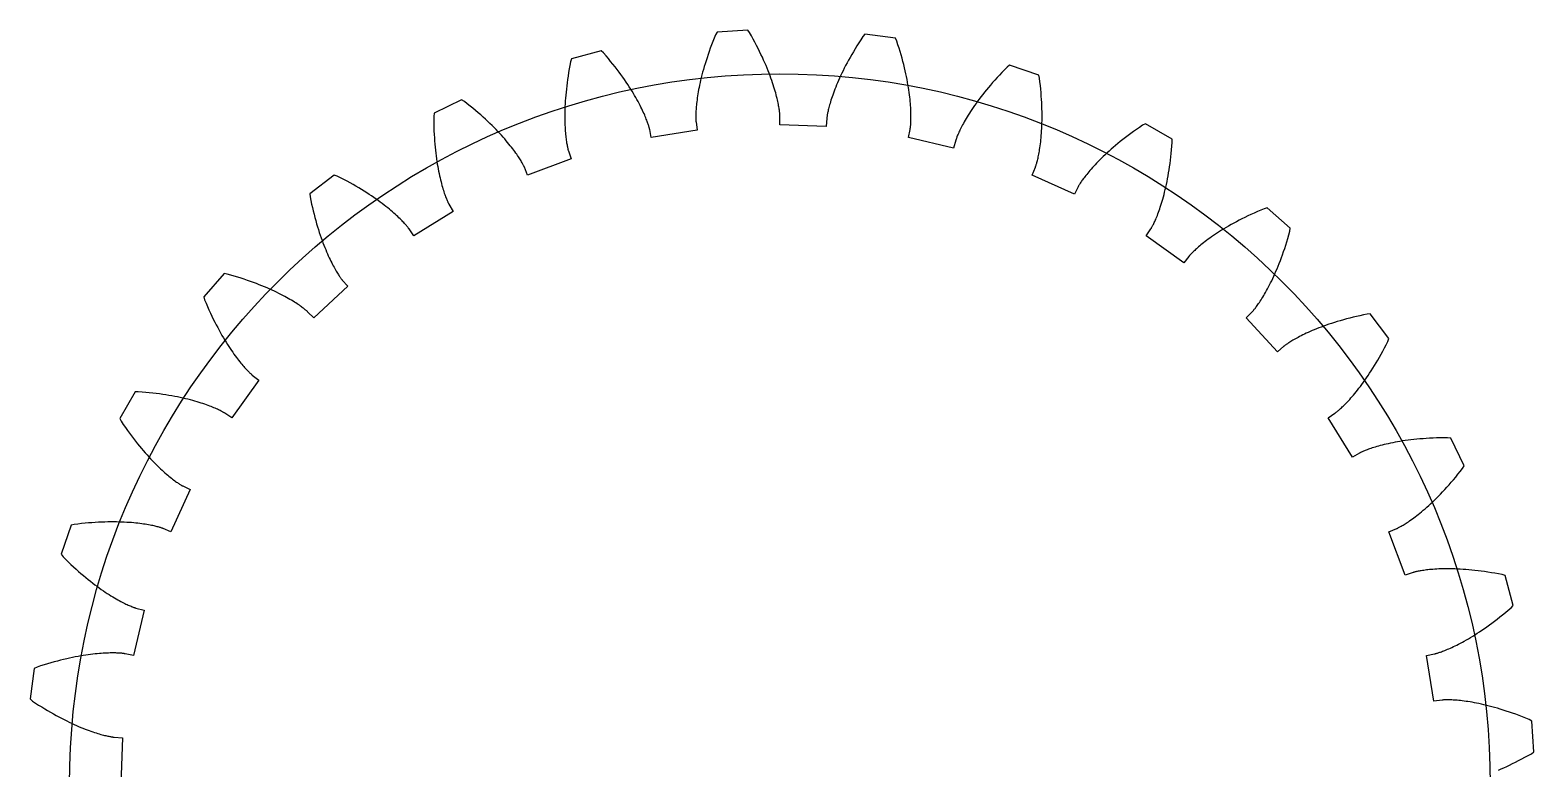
# Model space of a CAD drawing. Extents: x -20 to 20, y 140.3 to 180.3.
# Drawn here: x -19.86 to 19.97, y 160.7 to 180.27 of the extents above; entities that cross this region are included whole.
import ezdxf

# ---------------------------------------------------------------- set-up
doc = ezdxf.new("R2010")
doc.units = 0
doc.layers.get('0').update_dxf_attribs({"linetype": 'CONTINUOUS'})

msp = doc.modelspace()

# ---------------------------------------------------------------- linework, layer by layer
msp.add_lwpolyline([(19.034, 160.671), (19.105, 160.702), (19.179, 160.734), (19.254, 160.768), (19.33, 160.804), (19.408, 160.842), (19.487, 160.881), (19.568, 160.922), (19.65, 160.965), (19.734, 161.01), (19.819, 161.056), (19.905, 161.105), (19.973, 161.155), (19.921, 161.967), (19.848, 162.008), (19.756, 162.046), (19.666, 162.082), (19.578, 162.115), (19.491, 162.148), (19.405, 162.178), (19.322, 162.207), (19.24, 162.235), (19.159, 162.261), (19.081, 162.285), (19.004, 162.308), (18.929, 162.329), (18.856, 162.349), (18.784, 162.368), (18.715, 162.386), (18.647, 162.402), (18.581, 162.417), (18.517, 162.431), (18.455, 162.443), (18.395, 162.455), (18.337, 162.466), (18.281, 162.475), (18.226, 162.484), (18.174, 162.492), (18.124, 162.499), (18.076, 162.505), (18.03, 162.51), (17.985, 162.515), (17.943, 162.519), (17.903, 162.522), (17.865, 162.525), (17.829, 162.527), (17.796, 162.528), (17.764, 162.53), (17.734, 162.53), (17.707, 162.531), (17.681, 162.531), (17.658, 162.531), (17.637, 162.531), (17.617, 162.53), (17.6, 162.53), (17.586, 162.529), (17.573, 162.528), (17.562, 162.527), (17.553, 162.527), (17.547, 162.526), (17.543, 162.526), (17.324, 162.498), (17.127, 163.709), (17.343, 163.752), (17.347, 163.753), (17.354, 163.754), (17.362, 163.757), (17.372, 163.759), (17.385, 163.763), (17.399, 163.767), (17.416, 163.771), (17.434, 163.777), (17.454, 163.783), (17.476, 163.791), (17.5, 163.799), (17.526, 163.808), (17.554, 163.818), (17.584, 163.829), (17.616, 163.842), (17.649, 163.855), (17.684, 163.87), (17.721, 163.886), (17.76, 163.903), (17.8, 163.921), (17.842, 163.941), (17.886, 163.962), (17.932, 163.984), (17.979, 164.008), (18.027, 164.034), (18.078, 164.061), (18.129, 164.089), (18.183, 164.119), (18.237, 164.151), (18.294, 164.184), (18.351, 164.219), (18.41, 164.256), (18.471, 164.295), (18.533, 164.335), (18.596, 164.377), (18.66, 164.422), (18.726, 164.468), (18.793, 164.516), (18.861, 164.566), (18.93, 164.618), (19, 164.672), (19.071, 164.728), (19.143, 164.786), (19.217, 164.846), (19.291, 164.908), (19.366, 164.973), (19.422, 165.035), (19.214, 165.822), (19.134, 165.848), (19.037, 165.867), (18.941, 165.884), (18.848, 165.9), (18.756, 165.915), (18.666, 165.928), (18.579, 165.94), (18.493, 165.951), (18.409, 165.961), (18.327, 165.969), (18.248, 165.977), (18.17, 165.983), (18.094, 165.989), (18.02, 165.993), (17.949, 165.997), (17.879, 165.999), (17.812, 166.001), (17.746, 166.002), (17.683, 166.003), (17.622, 166.002), (17.562, 166.001), (17.505, 166), (17.451, 165.998), (17.398, 165.995), (17.347, 165.992), (17.299, 165.989), (17.252, 165.985), (17.208, 165.981), (17.166, 165.977), (17.126, 165.972), (17.088, 165.967), (17.053, 165.962), (17.019, 165.957), (16.988, 165.952), (16.959, 165.947), (16.932, 165.943), (16.907, 165.938), (16.884, 165.933), (16.863, 165.929), (16.844, 165.924), (16.828, 165.92), (16.813, 165.917), (16.801, 165.914), (16.79, 165.911), (16.782, 165.908), (16.776, 165.906), (16.772, 165.905), (16.563, 165.835), (16.133, 166.985), (16.337, 167.069), (16.341, 167.071), (16.347, 167.074), (16.355, 167.077), (16.364, 167.082), (16.376, 167.088), (16.389, 167.094), (16.404, 167.102), (16.421, 167.111), (16.44, 167.122), (16.46, 167.133), (16.482, 167.146), (16.506, 167.16), (16.531, 167.175), (16.558, 167.192), (16.587, 167.21), (16.617, 167.23), (16.648, 167.251), (16.681, 167.274), (16.716, 167.298), (16.752, 167.324), (16.79, 167.352), (16.828, 167.381), (16.869, 167.412), (16.91, 167.444), (16.953, 167.479), (16.997, 167.515), (17.042, 167.553), (17.089, 167.593), (17.136, 167.635), (17.185, 167.679), (17.235, 167.724), (17.285, 167.772), (17.337, 167.822), (17.39, 167.873), (17.443, 167.927), (17.498, 167.983), (17.553, 168.041), (17.61, 168.101), (17.666, 168.163), (17.724, 168.228), (17.782, 168.294), (17.841, 168.363), (17.901, 168.434), (17.961, 168.508), (18.022, 168.583), (18.083, 168.661), (18.126, 168.733), (17.768, 169.464), (17.684, 169.474), (17.585, 169.474), (17.488, 169.472), (17.394, 169.47), (17.301, 169.466), (17.21, 169.462), (17.122, 169.456), (17.036, 169.45), (16.952, 169.443), (16.87, 169.436), (16.79, 169.428), (16.712, 169.419), (16.637, 169.409), (16.564, 169.399), (16.493, 169.389), (16.424, 169.378), (16.358, 169.366), (16.293, 169.355), (16.231, 169.343), (16.171, 169.331), (16.113, 169.318), (16.058, 169.306), (16.004, 169.293), (15.953, 169.28), (15.904, 169.267), (15.857, 169.254), (15.812, 169.242), (15.77, 169.229), (15.729, 169.216), (15.691, 169.204), (15.655, 169.192), (15.621, 169.18), (15.589, 169.169), (15.559, 169.158), (15.532, 169.147), (15.506, 169.137), (15.482, 169.128), (15.461, 169.119), (15.441, 169.11), (15.424, 169.102), (15.408, 169.095), (15.395, 169.089), (15.383, 169.083), (15.374, 169.079), (15.366, 169.075), (15.36, 169.072), (15.356, 169.07), (15.165, 168.96), (14.52, 170.004), (14.703, 170.126), (14.706, 170.129), (14.712, 170.133), (14.719, 170.138), (14.727, 170.144), (14.737, 170.152), (14.749, 170.161), (14.762, 170.172), (14.777, 170.184), (14.793, 170.198), (14.811, 170.213), (14.83, 170.23), (14.851, 170.248), (14.873, 170.268), (14.896, 170.29), (14.92, 170.313), (14.946, 170.339), (14.973, 170.366), (15.001, 170.394), (15.03, 170.425), (15.06, 170.457), (15.092, 170.492), (15.124, 170.528), (15.157, 170.566), (15.192, 170.606), (15.227, 170.648), (15.263, 170.692), (15.3, 170.739), (15.338, 170.787), (15.376, 170.837), (15.416, 170.889), (15.455, 170.944), (15.496, 171.001), (15.537, 171.059), (15.579, 171.12), (15.621, 171.184), (15.663, 171.249), (15.706, 171.317), (15.75, 171.387), (15.793, 171.459), (15.837, 171.533), (15.882, 171.61), (15.926, 171.689), (15.97, 171.77), (16.015, 171.854), (16.06, 171.94), (16.104, 172.029), (16.133, 172.107), (15.639, 172.754), (15.555, 172.748), (15.458, 172.728), (15.363, 172.708), (15.271, 172.687), (15.181, 172.665), (15.093, 172.643), (15.007, 172.621), (14.924, 172.598), (14.842, 172.575), (14.764, 172.551), (14.687, 172.528), (14.613, 172.504), (14.541, 172.48), (14.471, 172.456), (14.403, 172.432), (14.338, 172.408), (14.275, 172.384), (14.214, 172.359), (14.155, 172.336), (14.099, 172.312), (14.045, 172.288), (13.993, 172.265), (13.943, 172.242), (13.895, 172.22), (13.849, 172.198), (13.806, 172.176), (13.764, 172.155), (13.725, 172.134), (13.688, 172.114), (13.653, 172.094), (13.62, 172.075), (13.589, 172.057), (13.56, 172.04), (13.533, 172.023), (13.507, 172.008), (13.484, 171.993), (13.463, 171.979), (13.444, 171.966), (13.426, 171.953), (13.411, 171.942), (13.397, 171.932), (13.385, 171.924), (13.375, 171.916), (13.366, 171.909), (13.359, 171.904), (13.354, 171.9), (13.351, 171.897), (13.184, 171.752), (12.348, 172.65), (12.504, 172.806), (12.507, 172.809), (12.511, 172.814), (12.517, 172.82), (12.524, 172.828), (12.533, 172.838), (12.542, 172.849), (12.553, 172.862), (12.565, 172.877), (12.579, 172.894), (12.593, 172.912), (12.608, 172.932), (12.625, 172.954), (12.643, 172.978), (12.661, 173.004), (12.68, 173.032), (12.701, 173.062), (12.722, 173.093), (12.744, 173.127), (12.766, 173.163), (12.79, 173.2), (12.814, 173.24), (12.839, 173.282), (12.864, 173.326), (12.89, 173.372), (12.916, 173.42), (12.943, 173.47), (12.97, 173.523), (12.998, 173.578), (13.026, 173.634), (13.054, 173.693), (13.082, 173.755), (13.111, 173.818), (13.14, 173.884), (13.169, 173.952), (13.198, 174.022), (13.227, 174.094), (13.256, 174.169), (13.285, 174.246), (13.313, 174.325), (13.342, 174.407), (13.37, 174.491), (13.398, 174.577), (13.426, 174.666), (13.454, 174.757), (13.481, 174.85), (13.507, 174.945), (13.52, 175.028), (12.909, 175.566), (12.828, 175.543), (12.737, 175.505), (12.648, 175.467), (12.561, 175.428), (12.477, 175.389), (12.395, 175.35), (12.315, 175.312), (12.238, 175.273), (12.163, 175.235), (12.09, 175.196), (12.02, 175.158), (11.951, 175.12), (11.885, 175.083), (11.822, 175.045), (11.76, 175.009), (11.701, 174.972), (11.644, 174.936), (11.589, 174.901), (11.536, 174.866), (11.485, 174.832), (11.436, 174.798), (11.39, 174.765), (11.345, 174.733), (11.303, 174.702), (11.263, 174.671), (11.224, 174.641), (11.188, 174.612), (11.153, 174.584), (11.121, 174.557), (11.09, 174.531), (11.061, 174.506), (11.034, 174.483), (11.009, 174.46), (10.986, 174.438), (10.964, 174.418), (10.945, 174.399), (10.926, 174.381), (10.91, 174.364), (10.895, 174.349), (10.882, 174.335), (10.87, 174.323), (10.86, 174.311), (10.852, 174.302), (10.845, 174.294), (10.839, 174.287), (10.835, 174.282), (10.832, 174.279), (10.697, 174.105), (9.702, 174.822), (9.824, 175.005), (9.826, 175.009), (9.83, 175.014), (9.834, 175.022), (9.84, 175.031), (9.846, 175.042), (9.853, 175.055), (9.862, 175.07), (9.871, 175.087), (9.88, 175.106), (9.891, 175.127), (9.902, 175.149), (9.914, 175.174), (9.927, 175.201), (9.94, 175.23), (9.953, 175.261), (9.967, 175.294), (9.982, 175.329), (9.997, 175.367), (10.012, 175.406), (10.028, 175.448), (10.044, 175.491), (10.06, 175.537), (10.076, 175.585), (10.092, 175.636), (10.109, 175.688), (10.125, 175.742), (10.142, 175.799), (10.158, 175.858), (10.174, 175.919), (10.191, 175.983), (10.207, 176.048), (10.222, 176.116), (10.238, 176.186), (10.253, 176.259), (10.268, 176.333), (10.282, 176.41), (10.296, 176.489), (10.309, 176.57), (10.322, 176.653), (10.334, 176.739), (10.345, 176.827), (10.356, 176.917), (10.366, 177.009), (10.375, 177.103), (10.384, 177.2), (10.391, 177.299), (10.387, 177.383), (9.683, 177.791), (9.608, 177.753), (9.526, 177.698), (9.447, 177.643), (9.369, 177.588), (9.294, 177.533), (9.221, 177.479), (9.151, 177.426), (9.082, 177.373), (9.016, 177.321), (8.952, 177.269), (8.891, 177.218), (8.831, 177.167), (8.774, 177.117), (8.718, 177.068), (8.665, 177.02), (8.614, 176.973), (8.565, 176.927), (8.518, 176.881), (8.473, 176.837), (8.43, 176.793), (8.389, 176.751), (8.349, 176.709), (8.312, 176.669), (8.277, 176.63), (8.243, 176.592), (8.211, 176.555), (8.181, 176.52), (8.153, 176.486), (8.126, 176.453), (8.101, 176.421), (8.078, 176.391), (8.056, 176.363), (8.036, 176.336), (8.017, 176.31), (8, 176.286), (7.984, 176.263), (7.97, 176.242), (7.957, 176.222), (7.945, 176.205), (7.935, 176.188), (7.926, 176.174), (7.919, 176.161), (7.912, 176.15), (7.907, 176.141), (7.903, 176.133), (7.9, 176.127), (7.897, 176.123), (7.799, 175.926), (6.683, 176.435), (6.767, 176.639), (6.768, 176.643), (6.771, 176.649), (6.774, 176.657), (6.777, 176.668), (6.781, 176.68), (6.786, 176.694), (6.791, 176.71), (6.797, 176.728), (6.803, 176.749), (6.809, 176.771), (6.815, 176.796), (6.822, 176.823), (6.829, 176.851), (6.836, 176.882), (6.844, 176.915), (6.851, 176.951), (6.858, 176.988), (6.866, 177.028), (6.873, 177.069), (6.88, 177.113), (6.887, 177.159), (6.894, 177.207), (6.901, 177.257), (6.907, 177.31), (6.913, 177.364), (6.918, 177.421), (6.923, 177.48), (6.928, 177.541), (6.932, 177.604), (6.936, 177.67), (6.939, 177.737), (6.941, 177.807), (6.942, 177.878), (6.943, 177.952), (6.943, 178.028), (6.942, 178.106), (6.94, 178.186), (6.937, 178.269), (6.933, 178.353), (6.929, 178.439), (6.923, 178.528), (6.916, 178.618), (6.908, 178.71), (6.898, 178.805), (6.888, 178.901), (6.876, 179), (6.855, 179.081), (6.085, 179.344), (6.019, 179.293), (5.95, 179.222), (5.882, 179.152), (5.817, 179.084), (5.754, 179.016), (5.693, 178.948), (5.634, 178.882), (5.577, 178.817), (5.523, 178.753), (5.47, 178.689), (5.42, 178.627), (5.371, 178.566), (5.324, 178.506), (5.28, 178.447), (5.237, 178.39), (5.196, 178.333), (5.157, 178.278), (5.12, 178.224), (5.084, 178.172), (5.051, 178.121), (5.019, 178.071), (4.988, 178.023), (4.959, 177.976), (4.932, 177.931), (4.907, 177.887), (4.883, 177.845), (4.86, 177.804), (4.839, 177.765), (4.819, 177.728), (4.801, 177.692), (4.784, 177.658), (4.768, 177.626), (4.753, 177.595), (4.74, 177.566), (4.728, 177.539), (4.717, 177.514), (4.707, 177.49), (4.698, 177.469), (4.69, 177.449), (4.684, 177.431), (4.678, 177.415), (4.673, 177.401), (4.668, 177.389), (4.665, 177.379), (4.662, 177.371), (4.66, 177.364), (4.659, 177.36), (4.601, 177.148), (3.407, 177.429), (3.45, 177.645), (3.45, 177.65), (3.452, 177.656), (3.453, 177.665), (3.454, 177.675), (3.456, 177.688), (3.458, 177.703), (3.46, 177.72), (3.461, 177.739), (3.463, 177.76), (3.465, 177.783), (3.467, 177.809), (3.468, 177.836), (3.469, 177.866), (3.47, 177.898), (3.471, 177.931), (3.471, 177.967), (3.471, 178.005), (3.471, 178.046), (3.47, 178.088), (3.468, 178.132), (3.466, 178.179), (3.464, 178.227), (3.46, 178.278), (3.456, 178.33), (3.451, 178.385), (3.446, 178.442), (3.439, 178.501), (3.432, 178.561), (3.423, 178.624), (3.414, 178.689), (3.404, 178.756), (3.392, 178.824), (3.38, 178.895), (3.366, 178.968), (3.351, 179.042), (3.335, 179.118), (3.318, 179.197), (3.299, 179.277), (3.279, 179.359), (3.257, 179.442), (3.234, 179.528), (3.21, 179.615), (3.184, 179.704), (3.156, 179.795), (3.127, 179.887), (3.096, 179.982), (3.06, 180.057), (2.253, 180.166), (2.199, 180.102), (2.144, 180.019), (2.092, 179.938), (2.041, 179.857), (1.992, 179.778), (1.946, 179.701), (1.901, 179.624), (1.858, 179.549), (1.817, 179.475), (1.778, 179.403), (1.74, 179.332), (1.705, 179.263), (1.671, 179.195), (1.638, 179.129), (1.608, 179.064), (1.579, 179), (1.551, 178.939), (1.525, 178.879), (1.5, 178.82), (1.477, 178.764), (1.456, 178.709), (1.435, 178.656), (1.416, 178.604), (1.398, 178.554), (1.382, 178.506), (1.366, 178.46), (1.352, 178.416), (1.339, 178.374), (1.327, 178.333), (1.316, 178.295), (1.306, 178.258), (1.297, 178.223), (1.288, 178.19), (1.281, 178.159), (1.274, 178.13), (1.268, 178.103), (1.263, 178.079), (1.259, 178.056), (1.255, 178.035), (1.252, 178.016), (1.249, 177.999), (1.247, 177.984), (1.245, 177.971), (1.244, 177.961), (1.243, 177.952), (1.242, 177.946), (1.242, 177.941), (1.226, 177.722), (0, 177.765), (0, 177.985), (0, 177.989), (0, 177.996), (-0.001, 178.005), (-0.001, 178.015), (-0.002, 178.028), (-0.003, 178.043), (-0.005, 178.06), (-0.007, 178.079), (-0.009, 178.1), (-0.012, 178.123), (-0.015, 178.149), (-0.019, 178.176), (-0.024, 178.205), (-0.029, 178.237), (-0.035, 178.27), (-0.042, 178.305), (-0.049, 178.343), (-0.057, 178.382), (-0.067, 178.423), (-0.077, 178.466), (-0.088, 178.511), (-0.1, 178.559), (-0.113, 178.608), (-0.127, 178.658), (-0.143, 178.711), (-0.159, 178.766), (-0.177, 178.822), (-0.196, 178.88), (-0.217, 178.94), (-0.239, 179.002), (-0.262, 179.065), (-0.286, 179.13), (-0.312, 179.197), (-0.34, 179.266), (-0.369, 179.336), (-0.4, 179.408), (-0.432, 179.481), (-0.466, 179.556), (-0.502, 179.632), (-0.539, 179.71), (-0.579, 179.789), (-0.62, 179.87), (-0.663, 179.953), (-0.708, 180.036), (-0.754, 180.121), (-0.803, 180.207), (-0.853, 180.275), (-1.665, 180.223), (-1.706, 180.15), (-1.744, 180.059), (-1.779, 179.969), (-1.813, 179.88), (-1.846, 179.793), (-1.876, 179.708), (-1.905, 179.624), (-1.932, 179.542), (-1.958, 179.462), (-1.983, 179.383), (-2.006, 179.306), (-2.027, 179.231), (-2.047, 179.158), (-2.066, 179.086), (-2.083, 179.017), (-2.1, 178.949), (-2.115, 178.883), (-2.128, 178.819), (-2.141, 178.757), (-2.153, 178.697), (-2.163, 178.639), (-2.173, 178.583), (-2.182, 178.529), (-2.189, 178.476), (-2.196, 178.426), (-2.202, 178.378), (-2.208, 178.332), (-2.212, 178.288), (-2.216, 178.246), (-2.22, 178.206), (-2.222, 178.168), (-2.225, 178.132), (-2.226, 178.098), (-2.227, 178.066), (-2.228, 178.036), (-2.229, 178.009), (-2.229, 177.983), (-2.229, 177.96), (-2.228, 177.939), (-2.228, 177.92), (-2.227, 177.903), (-2.227, 177.888), (-2.226, 177.875), (-2.225, 177.864), (-2.224, 177.856), (-2.224, 177.849), (-2.223, 177.845), (-2.196, 177.626), (-3.407, 177.429), (-3.45, 177.645), (-3.451, 177.65), (-3.452, 177.656), (-3.454, 177.664), (-3.457, 177.675), (-3.46, 177.687), (-3.464, 177.701), (-3.469, 177.718), (-3.475, 177.736), (-3.481, 177.756), (-3.488, 177.779), (-3.497, 177.803), (-3.506, 177.829), (-3.516, 177.857), (-3.527, 177.886), (-3.54, 177.918), (-3.553, 177.951), (-3.568, 177.986), (-3.583, 178.023), (-3.6, 178.062), (-3.619, 178.102), (-3.639, 178.144), (-3.66, 178.188), (-3.682, 178.234), (-3.706, 178.281), (-3.731, 178.329), (-3.758, 178.38), (-3.787, 178.432), (-3.817, 178.485), (-3.849, 178.54), (-3.882, 178.596), (-3.917, 178.654), (-3.954, 178.713), (-3.993, 178.773), (-4.033, 178.835), (-4.075, 178.898), (-4.119, 178.962), (-4.165, 179.028), (-4.213, 179.095), (-4.263, 179.163), (-4.315, 179.232), (-4.369, 179.302), (-4.425, 179.373), (-4.484, 179.446), (-4.544, 179.519), (-4.606, 179.593), (-4.671, 179.668), (-4.733, 179.725), (-5.52, 179.516), (-5.546, 179.436), (-5.564, 179.339), (-5.582, 179.244), (-5.598, 179.15), (-5.612, 179.058), (-5.626, 178.969), (-5.638, 178.881), (-5.649, 178.795), (-5.658, 178.711), (-5.667, 178.63), (-5.674, 178.55), (-5.681, 178.472), (-5.686, 178.396), (-5.691, 178.323), (-5.694, 178.251), (-5.697, 178.181), (-5.699, 178.114), (-5.7, 178.048), (-5.7, 177.985), (-5.7, 177.924), (-5.699, 177.865), (-5.698, 177.808), (-5.696, 177.753), (-5.693, 177.7), (-5.69, 177.649), (-5.687, 177.601), (-5.683, 177.555), (-5.679, 177.51), (-5.674, 177.468), (-5.67, 177.428), (-5.665, 177.391), (-5.66, 177.355), (-5.655, 177.322), (-5.65, 177.29), (-5.645, 177.261), (-5.64, 177.234), (-5.635, 177.209), (-5.631, 177.186), (-5.626, 177.165), (-5.622, 177.147), (-5.618, 177.13), (-5.615, 177.115), (-5.611, 177.103), (-5.608, 177.093), (-5.606, 177.084), (-5.604, 177.078), (-5.603, 177.074), (-5.533, 176.865), (-6.683, 176.435), (-6.767, 176.639), (-6.769, 176.643), (-6.771, 176.649), (-6.775, 176.657), (-6.78, 176.666), (-6.785, 176.678), (-6.792, 176.691), (-6.8, 176.706), (-6.809, 176.723), (-6.819, 176.742), (-6.831, 176.762), (-6.844, 176.784), (-6.858, 176.808), (-6.873, 176.833), (-6.89, 176.86), (-6.908, 176.889), (-6.928, 176.919), (-6.949, 176.951), (-6.972, 176.984), (-6.996, 177.018), (-7.022, 177.054), (-7.049, 177.092), (-7.079, 177.131), (-7.11, 177.171), (-7.142, 177.212), (-7.177, 177.255), (-7.213, 177.299), (-7.251, 177.344), (-7.291, 177.391), (-7.333, 177.438), (-7.376, 177.487), (-7.422, 177.537), (-7.47, 177.588), (-7.519, 177.639), (-7.571, 177.692), (-7.625, 177.746), (-7.681, 177.8), (-7.739, 177.856), (-7.799, 177.912), (-7.861, 177.969), (-7.925, 178.026), (-7.992, 178.085), (-8.061, 178.144), (-8.132, 178.203), (-8.206, 178.263), (-8.281, 178.324), (-8.359, 178.385), (-8.431, 178.428), (-9.162, 178.07), (-9.172, 177.987), (-9.171, 177.888), (-9.17, 177.791), (-9.167, 177.696), (-9.164, 177.603), (-9.159, 177.512), (-9.154, 177.424), (-9.148, 177.338), (-9.141, 177.254), (-9.134, 177.172), (-9.125, 177.092), (-9.116, 177.015), (-9.107, 176.939), (-9.097, 176.866), (-9.087, 176.795), (-9.076, 176.726), (-9.064, 176.66), (-9.053, 176.595), (-9.041, 176.533), (-9.028, 176.473), (-9.016, 176.415), (-9.003, 176.36), (-8.991, 176.306), (-8.978, 176.255), (-8.965, 176.206), (-8.952, 176.159), (-8.939, 176.115), (-8.927, 176.072), (-8.914, 176.032), (-8.902, 175.993), (-8.89, 175.957), (-8.878, 175.923), (-8.867, 175.891), (-8.856, 175.861), (-8.845, 175.834), (-8.835, 175.808), (-8.826, 175.785), (-8.816, 175.763), (-8.808, 175.744), (-8.8, 175.726), (-8.793, 175.711), (-8.787, 175.697), (-8.781, 175.685), (-8.776, 175.676), (-8.772, 175.668), (-8.769, 175.662), (-8.767, 175.659), (-8.658, 175.467), (-9.702, 174.822), (-9.824, 175.005), (-9.827, 175.009), (-9.83, 175.014), (-9.836, 175.021), (-9.842, 175.029), (-9.85, 175.04), (-9.859, 175.051), (-9.87, 175.065), (-9.882, 175.079), (-9.896, 175.096), (-9.911, 175.113), (-9.928, 175.132), (-9.946, 175.153), (-9.966, 175.175), (-9.988, 175.198), (-10.011, 175.222), (-10.036, 175.248), (-10.063, 175.275), (-10.092, 175.303), (-10.123, 175.332), (-10.155, 175.363), (-10.189, 175.394), (-10.226, 175.426), (-10.264, 175.46), (-10.304, 175.494), (-10.346, 175.529), (-10.39, 175.565), (-10.436, 175.602), (-10.485, 175.64), (-10.535, 175.679), (-10.587, 175.718), (-10.642, 175.758), (-10.698, 175.798), (-10.757, 175.839), (-10.818, 175.881), (-10.881, 175.923), (-10.947, 175.966), (-11.014, 176.009), (-11.084, 176.052), (-11.157, 176.096), (-11.231, 176.14), (-11.308, 176.184), (-11.387, 176.228), (-11.468, 176.273), (-11.552, 176.317), (-11.638, 176.362), (-11.726, 176.407), (-11.805, 176.435), (-12.452, 175.941), (-12.446, 175.858), (-12.426, 175.76), (-12.405, 175.666), (-12.384, 175.573), (-12.363, 175.483), (-12.341, 175.395), (-12.319, 175.309), (-12.296, 175.226), (-12.273, 175.145), (-12.249, 175.066), (-12.226, 174.989), (-12.202, 174.915), (-12.178, 174.843), (-12.154, 174.773), (-12.13, 174.705), (-12.105, 174.64), (-12.081, 174.577), (-12.057, 174.516), (-12.033, 174.458), (-12.01, 174.401), (-11.986, 174.347), (-11.963, 174.295), (-11.94, 174.245), (-11.918, 174.197), (-11.895, 174.152), (-11.874, 174.108), (-11.852, 174.067), (-11.832, 174.027), (-11.812, 173.99), (-11.792, 173.955), (-11.773, 173.922), (-11.755, 173.891), (-11.738, 173.862), (-11.721, 173.835), (-11.705, 173.81), (-11.69, 173.787), (-11.676, 173.765), (-11.663, 173.746), (-11.651, 173.728), (-11.64, 173.713), (-11.63, 173.699), (-11.621, 173.687), (-11.614, 173.677), (-11.607, 173.668), (-11.602, 173.662), (-11.598, 173.656), (-11.595, 173.653), (-11.45, 173.487), (-12.348, 172.65), (-12.504, 172.806), (-12.507, 172.809), (-12.512, 172.813), (-12.518, 172.819), (-12.526, 172.826), (-12.536, 172.835), (-12.547, 172.844), (-12.56, 172.855), (-12.575, 172.868), (-12.591, 172.881), (-12.61, 172.895), (-12.63, 172.911), (-12.652, 172.927), (-12.676, 172.945), (-12.702, 172.963), (-12.73, 172.983), (-12.759, 173.003), (-12.791, 173.024), (-12.825, 173.046), (-12.86, 173.069), (-12.898, 173.092), (-12.938, 173.116), (-12.98, 173.141), (-13.024, 173.166), (-13.07, 173.192), (-13.118, 173.218), (-13.168, 173.245), (-13.221, 173.272), (-13.275, 173.3), (-13.332, 173.328), (-13.391, 173.356), (-13.452, 173.385), (-13.516, 173.413), (-13.582, 173.442), (-13.65, 173.471), (-13.72, 173.5), (-13.792, 173.529), (-13.867, 173.558), (-13.944, 173.587), (-14.023, 173.616), (-14.105, 173.644), (-14.189, 173.673), (-14.275, 173.701), (-14.363, 173.728), (-14.454, 173.756), (-14.547, 173.783), (-14.643, 173.81), (-14.726, 173.822), (-15.264, 173.211), (-15.241, 173.131), (-15.203, 173.039), (-15.164, 172.95), (-15.126, 172.864), (-15.087, 172.779), (-15.048, 172.697), (-15.01, 172.618), (-14.971, 172.54), (-14.932, 172.465), (-14.894, 172.392), (-14.856, 172.322), (-14.818, 172.254), (-14.78, 172.188), (-14.743, 172.124), (-14.706, 172.062), (-14.67, 172.003), (-14.634, 171.946), (-14.599, 171.891), (-14.564, 171.838), (-14.529, 171.787), (-14.496, 171.739), (-14.463, 171.692), (-14.431, 171.648), (-14.399, 171.605), (-14.369, 171.565), (-14.339, 171.526), (-14.31, 171.49), (-14.282, 171.455), (-14.255, 171.423), (-14.229, 171.392), (-14.204, 171.363), (-14.18, 171.337), (-14.158, 171.311), (-14.136, 171.288), (-14.116, 171.267), (-14.096, 171.247), (-14.079, 171.229), (-14.062, 171.212), (-14.047, 171.197), (-14.033, 171.184), (-14.02, 171.173), (-14.009, 171.163), (-14, 171.154), (-13.992, 171.147), (-13.985, 171.141), (-13.98, 171.137), (-13.977, 171.135), (-13.802, 171), (-14.52, 170.004), (-14.703, 170.126), (-14.706, 170.129), (-14.712, 170.132), (-14.719, 170.137), (-14.729, 170.142), (-14.74, 170.148), (-14.753, 170.156), (-14.768, 170.164), (-14.785, 170.173), (-14.804, 170.183), (-14.824, 170.193), (-14.847, 170.204), (-14.872, 170.216), (-14.899, 170.229), (-14.928, 170.242), (-14.959, 170.256), (-14.992, 170.27), (-15.027, 170.284), (-15.065, 170.299), (-15.104, 170.314), (-15.146, 170.33), (-15.189, 170.346), (-15.235, 170.362), (-15.283, 170.378), (-15.333, 170.394), (-15.386, 170.411), (-15.44, 170.427), (-15.497, 170.444), (-15.556, 170.46), (-15.617, 170.477), (-15.681, 170.493), (-15.746, 170.509), (-15.814, 170.525), (-15.884, 170.54), (-15.956, 170.555), (-16.031, 170.57), (-16.108, 170.584), (-16.187, 170.598), (-16.268, 170.611), (-16.351, 170.624), (-16.437, 170.636), (-16.525, 170.648), (-16.615, 170.658), (-16.707, 170.668), (-16.801, 170.678), (-16.898, 170.686), (-16.997, 170.693), (-17.08, 170.689), (-17.489, 169.985), (-17.451, 169.911), (-17.396, 169.829), (-17.34, 169.749), (-17.286, 169.671), (-17.231, 169.596), (-17.177, 169.523), (-17.124, 169.453), (-17.071, 169.384), (-17.018, 169.318), (-16.967, 169.254), (-16.915, 169.193), (-16.865, 169.133), (-16.815, 169.076), (-16.766, 169.021), (-16.718, 168.967), (-16.671, 168.916), (-16.624, 168.867), (-16.579, 168.82), (-16.534, 168.775), (-16.491, 168.732), (-16.448, 168.691), (-16.407, 168.652), (-16.367, 168.614), (-16.328, 168.579), (-16.29, 168.545), (-16.253, 168.513), (-16.218, 168.483), (-16.184, 168.455), (-16.151, 168.428), (-16.119, 168.403), (-16.089, 168.38), (-16.061, 168.358), (-16.033, 168.338), (-16.008, 168.319), (-15.983, 168.302), (-15.961, 168.286), (-15.94, 168.272), (-15.92, 168.259), (-15.902, 168.248), (-15.886, 168.237), (-15.872, 168.229), (-15.859, 168.221), (-15.848, 168.214), (-15.838, 168.209), (-15.831, 168.205), (-15.825, 168.202), (-15.821, 168.2), (-15.624, 168.101), (-16.133, 166.985), (-16.337, 167.069), (-16.341, 167.071), (-16.347, 167.073), (-16.355, 167.076), (-16.365, 167.079), (-16.377, 167.084), (-16.392, 167.088), (-16.408, 167.093), (-16.426, 167.099), (-16.447, 167.105), (-16.469, 167.111), (-16.494, 167.118), (-16.52, 167.124), (-16.549, 167.131), (-16.58, 167.139), (-16.613, 167.146), (-16.648, 167.153), (-16.686, 167.161), (-16.725, 167.168), (-16.767, 167.175), (-16.811, 167.183), (-16.857, 167.19), (-16.905, 167.196), (-16.955, 167.203), (-17.008, 167.209), (-17.062, 167.215), (-17.119, 167.221), (-17.178, 167.226), (-17.239, 167.23), (-17.302, 167.234), (-17.367, 167.238), (-17.435, 167.241), (-17.504, 167.243), (-17.576, 167.244), (-17.65, 167.245), (-17.726, 167.245), (-17.804, 167.244), (-17.884, 167.242), (-17.966, 167.239), (-18.051, 167.236), (-18.137, 167.231), (-18.225, 167.225), (-18.316, 167.218), (-18.408, 167.21), (-18.503, 167.2), (-18.599, 167.19), (-18.697, 167.178), (-18.779, 167.157), (-19.042, 166.387), (-18.99, 166.322), (-18.92, 166.252), (-18.85, 166.184), (-18.781, 166.119), (-18.713, 166.056), (-18.646, 165.995), (-18.58, 165.936), (-18.515, 165.88), (-18.45, 165.825), (-18.387, 165.772), (-18.325, 165.722), (-18.264, 165.673), (-18.204, 165.627), (-18.145, 165.582), (-18.087, 165.539), (-18.031, 165.498), (-17.976, 165.459), (-17.922, 165.422), (-17.87, 165.387), (-17.819, 165.353), (-17.769, 165.321), (-17.721, 165.29), (-17.674, 165.262), (-17.629, 165.234), (-17.585, 165.209), (-17.543, 165.185), (-17.502, 165.162), (-17.463, 165.141), (-17.426, 165.121), (-17.39, 165.103), (-17.356, 165.086), (-17.324, 165.07), (-17.293, 165.056), (-17.264, 165.042), (-17.237, 165.03), (-17.212, 165.019), (-17.188, 165.009), (-17.167, 165), (-17.147, 164.993), (-17.129, 164.986), (-17.113, 164.98), (-17.099, 164.975), (-17.087, 164.971), (-17.077, 164.967), (-17.068, 164.965), (-17.062, 164.963), (-17.058, 164.961), (-16.845, 164.903), (-17.127, 163.709), (-17.343, 163.752), (-17.347, 163.753), (-17.354, 163.754), (-17.362, 163.755), (-17.373, 163.757), (-17.386, 163.758), (-17.401, 163.76), (-17.418, 163.762), (-17.437, 163.764), (-17.458, 163.766), (-17.481, 163.767), (-17.506, 163.769), (-17.534, 163.77), (-17.564, 163.772), (-17.595, 163.773), (-17.629, 163.773), (-17.665, 163.774), (-17.703, 163.774), (-17.743, 163.773), (-17.786, 163.772), (-17.83, 163.771), (-17.877, 163.769), (-17.925, 163.766), (-17.976, 163.763), (-18.028, 163.758), (-18.083, 163.754), (-18.14, 163.748), (-18.198, 163.741), (-18.259, 163.734), (-18.322, 163.726), (-18.387, 163.716), (-18.453, 163.706), (-18.522, 163.695), (-18.593, 163.682), (-18.665, 163.668), (-18.74, 163.653), (-18.816, 163.637), (-18.894, 163.62), (-18.975, 163.601), (-19.056, 163.581), (-19.14, 163.559), (-19.226, 163.536), (-19.313, 163.512), (-19.402, 163.486), (-19.493, 163.458), (-19.585, 163.429), (-19.679, 163.398), (-19.755, 163.362), (-19.863, 162.555), (-19.8, 162.501), (-19.717, 162.446), (-19.636, 162.394), (-19.555, 162.343), (-19.476, 162.295), (-19.398, 162.248), (-19.322, 162.203), (-19.247, 162.16), (-19.173, 162.119), (-19.101, 162.08), (-19.03, 162.043), (-18.961, 162.007), (-18.893, 161.973), (-18.826, 161.941), (-18.762, 161.91), (-18.698, 161.881), (-18.637, 161.853), (-18.577, 161.827), (-18.518, 161.803), (-18.462, 161.78), (-18.407, 161.758), (-18.353, 161.737), (-18.302, 161.718), (-18.252, 161.7), (-18.204, 161.684), (-18.158, 161.669), (-18.114, 161.654), (-18.071, 161.641), (-18.031, 161.629), (-17.992, 161.618), (-17.956, 161.608), (-17.921, 161.599), (-17.888, 161.591), (-17.857, 161.583), (-17.828, 161.577), (-17.801, 161.571), (-17.776, 161.566), (-17.753, 161.561), (-17.732, 161.557), (-17.714, 161.554), (-17.697, 161.551), (-17.682, 161.549), (-17.669, 161.547), (-17.659, 161.546), (-17.65, 161.545), (-17.644, 161.544), (-17.639, 161.544), (-17.419, 161.529), (-17.462, 160.302)])
at = {"linetype": 'Continuous'}
msp.add_circle((0, 160.302), 18.815, dxfattribs=at)

doc.saveas('drawing.dxf')
